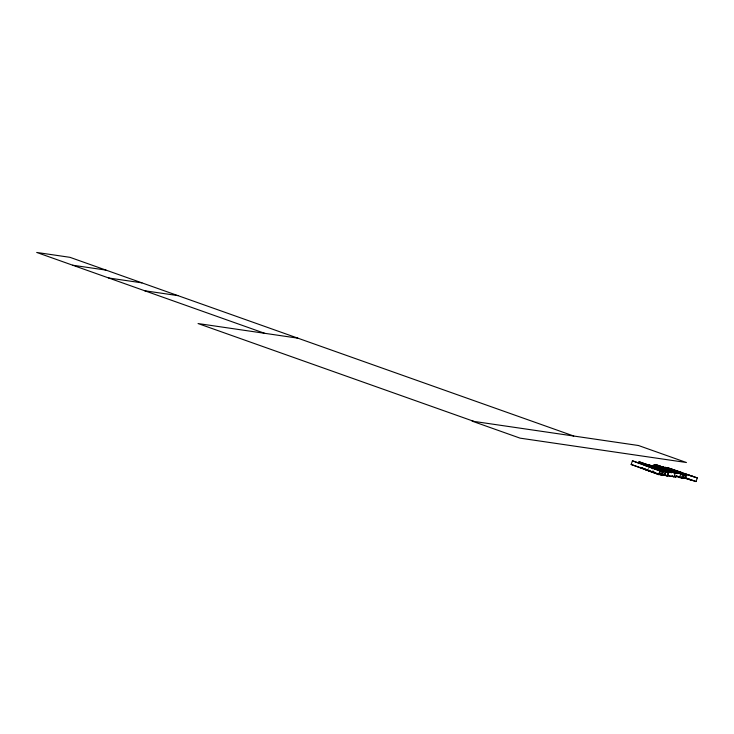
<?xml version="1.0" encoding="UTF-8"?>
<svg xmlns="http://www.w3.org/2000/svg" width="734" height="734" viewBox="0 0 734 734"><rect width="100%" height="100%" fill="white"/><g stroke="black" fill="none" stroke-linecap="round" stroke-linejoin="round"><path stroke-width="0.55" stroke-dasharray="3.67 2.75" d="M647.994 468.503L648.865 468.751M652.342 469.989L653.361 470.32"/><path stroke-width="1.1" d="M659.233 474.678L645.36 469.577L662.307 475.127L663.582 471.485L645.571 465.549L660.508 471.035L659.233 474.678L658.655 474.586L631.157 464.466L632.424 460.824L662.903 471.384M638.387 463.613L639.02 461.787L639.58 461.869L668.857 472.256L667.582 475.898L665.536 475.283M658.655 474.586L659.93 470.953L660.508 471.035M661.031 474.935L662.307 471.301M658.398 473.916L661.628 475.026L662.958 471.393L641.562 463.805L651.131 466.888L643.874 464.145L644.498 464.237L665.876 471.824L664.6 475.458L659.031 473.714M663.921 475.357L665.197 471.723L665.876 471.824M667.023 475.815L668.298 472.173L668.857 472.256M670.114 475.935L673.931 476.825L675.207 473.191L652.352 465.457L663.132 469.017M679.482 477.641L680.757 473.999L682.776 474.292L681.501 477.935L675.17 476.109M682.785 478.128L684.06 474.485L684.574 474.559L683.299 478.201L676.363 475.843M684.84 478.421L686.106 474.788L686.657 474.861L685.382 478.504L681.693 477.311M684.95 478.192L696.025 481.55L697.3 477.907L667.252 467.595L681.969 472.595M72.684 265.222L105.953 270.094M108.669 277.984L141.937 282.856M144.653 290.747L177.922 295.618M297.866 338.163L198.052 323.547L473.925 421.399M663.215 466.98L662.664 466.897L684.06 474.485M656.141 466.54L655.352 466.457L658.26 467.595M671.436 468.852L670.592 468.778L673.665 470.008M631.157 464.466L655.168 472.806M665.921 470.008L665.123 469.916L671.784 472.09M685.134 473.714L684.244 473.623L693.483 476.678M640.975 467.549L640.287 467.448L642.287 468.118M675.207 473.191L659.664 468.2M697.3 477.907L674.555 470.457M691.648 480.229L685.446 478.238M672.206 475.971L672.656 475.981M673.289 476.494L676.042 477.201L675.124 476.761M666.729 475.403L670.188 476.366L668.068 475.449M662.82 474.714L666.692 475.843L665.674 475.384M644.287 468.787L649.287 470.457M659.187 473.65L664.6 475.458M665.197 471.723L656.398 468.769L663.582 471.485M641.956 467.879L644.92 468.87M657.269 467.567L648.544 464.76L671.463 472.724L658.921 468.026M667.922 475.192L669.087 475.595M686.657 474.861L664.765 467.209L679.17 472.632M686.106 474.788L670.408 469.219L684.574 474.559M573.74 436.024L69.969 257.331L36.7 252.45L264.598 333.291M680.757 473.999L653.911 464.549L661.784 466.778L656.6 464.943L657.114 465.017L682.776 474.292M686.519 478.173L696.025 481.55M683.859 477.348L692.208 480.311M639.02 461.787L647.984 464.971C630.91 459.383 678.592 476.439 666.059 471.384L668.298 472.173M682.18 477.366L685.382 478.504M671.793 476.063L673.931 476.825M665.49 475.155L667.582 475.898M676.06 475.999L681.501 477.935M632.424 460.824L659.93 470.953M684.721 477.981L683.455 477.485M681.28 477.439L683.299 478.201M659.233 473.962L662.307 475.127M652.287 471.467L655.416 472.65M658.545 473.843L661.683 475.036M664.655 471.017L648.92 465.494L664.655 471.017M657.948 466.76L659.6 467.54L654.673 465.659L677.317 473.558L657.948 466.76M668.49 471.687L661.646 469.466L668.49 471.687M638.47 445.51L472.118 421.142L520.103 438.152L686.446 462.521L638.47 445.51M664.545 467.806L662.986 467.586L679.225 473.146L664.545 467.806"/></g></svg>
